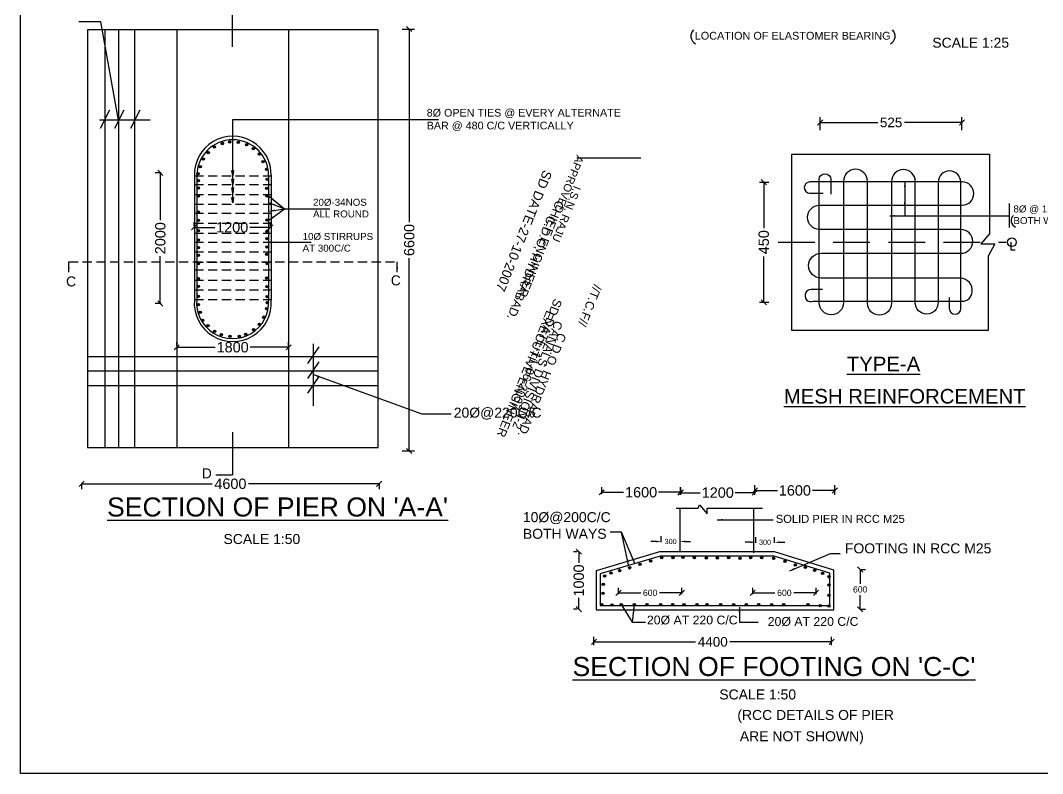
# Model space of a CAD drawing. Header units: inches. Extents: x 19265.7 to 19362, y 19045.1 to 19108.4.
# Drawn here: x 19265.74 to 19301.11, y 19045.12 to 19071.2 of the extents above; entities that cross this region are included whole.
import ezdxf

# ---------------------------------------------------------------- set-up
doc = ezdxf.new("R2010")
doc.units = ezdxf.units.IN
doc.header["$MEASUREMENT"] = 0
doc.linetypes.add('HIDDEN', pattern=[9.525, 6.35, -3.175])
for name, color, linetype in [('DIMENSION', 255, 'Continuous'), ('DRAWING', 2, 'Continuous'), ('HATCH', 7, 'Continuous'), ('TEXT', 255, 'Continuous'), ('TXT', 7, 'Continuous'), ('TXT @ 1', 7, 'Continuous')]:
    doc.layers.add(name, color=color, linetype=linetype)
doc.styles.add('Notes', font='arial.ttf', dxfattribs={"height": 0.1})
doc.styles.get("Standard").update_dxf_attribs({"font": 'arial.ttf'})
doc.dimstyles.get("Standard").update_dxf_attribs({"dimtxt": 0.18, "dimasz": 0.18, "dimexe": 0.18, "dimexo": 0.0625, "dimgap": 0.09, "dimtad": 0, "dimtih": 1, "dimtoh": 1, "dimdec": 4, "dimzin": 0, "dimdsep": 46, "dimtxsty": 'Standard', "dimcen": 0.09, "dimadec": 0, "dimazin": 0, "dimtfac": 1, "dimtdec": 4, "dimtofl": 0, "dimtmove": 0, "dimatfit": 3, "dimfxl": 1, "dimtolj": 1, "dimtzin": 0, "dimarcsym": 0})

# ---------------------------------------------------------------- blocks, each defined once
blk = doc.blocks.new('_Oblique')
at = {"color": 0, "linetype": 'ByBlock', "lineweight": -2}
blk.add_line((-0.5, -0.5), (0.5, 0.5), dxfattribs=at)
blk = doc.blocks.new('*D3')
at = {"layer": 'Defpoints', "color": 0, "transparency": 16777216}
for p in [(19278.89, 19070.898), (19278.89, 19056.289), (19279.199, 19056.289)]:
    blk.add_point(p, dxfattribs=at)
at = {"layer": 'DIMENSION', "color": 0, "lineweight": -2, "transparency": 16777216}
for p, q in [((19278.952, 19070.898), (19279.379, 19070.898)), ((19279.199, 19070.898), (19279.199, 19064.217)), ((19279.199, 19056.289), (19279.199, 19062.97)), ((19278.952, 19056.289), (19279.379, 19056.289))]:
    blk.add_line(p, q, dxfattribs=at)
at = {"layer": 'DIMENSION', "color": 0, "lineweight": -2, "transparency": 16777216, "xscale": 0.18, "yscale": 0.18, "zscale": 0.18}
for p, rotation in [((19279.199, 19070.898), 90), ((19279.199, 19056.289), 270)]:
    blk.add_blockref('_Oblique', p, dxfattribs=dict(at, rotation=rotation))
at = {"layer": 'DIMENSION', "color": 0, "transparency": 16777216, "insert": (19279.199, 19063.593), "char_height": 0.3571, "attachment_point": 5, "rotation": 90}
blk.add_mtext('\\A1;6600', dxfattribs=at)
blk = doc.blocks.new('*D4')
at = {"layer": 'Defpoints', "color": 0, "transparency": 16777216}
for p in [(19267.862, 19055.238), (19278.159, 19055.238), (19278.159, 19055.152)]:
    blk.add_point(p, dxfattribs=at)
at = {"layer": 'DIMENSION', "color": 0, "lineweight": -2, "transparency": 16777216}
for p, q in [((19267.862, 19055.176), (19267.862, 19054.972)), ((19267.862, 19055.152), (19272.381, 19055.152)), ((19278.159, 19055.152), (19273.64, 19055.152)), ((19278.159, 19055.176), (19278.159, 19054.972))]:
    blk.add_line(p, q, dxfattribs=at)
at = {"layer": 'DIMENSION', "color": 0, "lineweight": -2, "transparency": 16777216, "xscale": 0.18, "yscale": 0.18, "zscale": 0.18, "rotation": 180}
blk.add_blockref('_Oblique', (19267.862, 19055.152), dxfattribs=at)
at = {"layer": 'DIMENSION', "color": 0, "lineweight": -2, "transparency": 16777216, "xscale": 0.18, "yscale": 0.18, "zscale": 0.18}
blk.add_blockref('_Oblique', (19278.159, 19055.152), dxfattribs=at)
at = {"layer": 'DIMENSION', "color": 0, "transparency": 16777216, "insert": (19273.01, 19055.152), "char_height": 0.3571, "attachment_point": 5}
blk.add_mtext('\\A1;4600', dxfattribs=at)
blk = doc.blocks.new('*D5')
at = {"layer": 'Defpoints', "color": 0, "transparency": 16777216}
for p in [(19271.751, 19064.013), (19274.393, 19064.031), (19274.393, 19064.013)]:
    blk.add_point(p, dxfattribs=at)
at = {"layer": 'DIMENSION', "color": 0, "lineweight": -2, "transparency": 16777216}
for p, q in [((19271.751, 19064.076), (19271.751, 19064.211)), ((19274.393, 19064.076), (19274.393, 19064.211)), ((19271.751, 19064.031), (19272.466, 19064.031)), ((19274.393, 19064.031), (19273.677, 19064.031))]:
    blk.add_line(p, q, dxfattribs=at)
at = {"layer": 'DIMENSION', "color": 0, "lineweight": -2, "transparency": 16777216, "xscale": 0.18, "yscale": 0.18, "zscale": 0.18, "rotation": 180}
blk.add_blockref('_Oblique', (19271.751, 19064.031), dxfattribs=at)
at = {"layer": 'DIMENSION', "color": 0, "lineweight": -2, "transparency": 16777216, "xscale": 0.18, "yscale": 0.18, "zscale": 0.18}
blk.add_blockref('_Oblique', (19274.393, 19064.031), dxfattribs=at)
at = {"layer": 'DIMENSION', "color": 0, "transparency": 16777216, "insert": (19273.072, 19064.031), "char_height": 0.3571, "attachment_point": 5}
blk.add_mtext('\\A1;1200', dxfattribs=at)
blk = doc.blocks.new('*D6')
at = {"layer": 'Defpoints', "color": 0, "transparency": 16777216}
for p in [(19270.68, 19065.918), (19270.585, 19061.393), (19270.68, 19061.393)]:
    blk.add_point(p, dxfattribs=at)
at = {"layer": 'DIMENSION', "color": 0, "lineweight": -2, "transparency": 16777216}
for p, q in [((19270.618, 19065.918), (19270.405, 19065.918)), ((19270.585, 19065.918), (19270.585, 19064.281)), ((19270.585, 19061.393), (19270.585, 19063.03)), ((19270.618, 19061.393), (19270.405, 19061.393))]:
    blk.add_line(p, q, dxfattribs=at)
at = {"layer": 'DIMENSION', "color": 0, "lineweight": -2, "transparency": 16777216, "xscale": 0.18, "yscale": 0.18, "zscale": 0.18}
for p, rotation in [((19270.585, 19065.918), 90), ((19270.585, 19061.393), 270)]:
    blk.add_blockref('_Oblique', p, dxfattribs=dict(at, rotation=rotation))
at = {"layer": 'DIMENSION', "color": 0, "transparency": 16777216, "insert": (19270.585, 19063.656), "char_height": 0.3571, "attachment_point": 5, "rotation": 90}
blk.add_mtext('\\A1;2000', dxfattribs=at)
blk = doc.blocks.new('*D7')
at = {"layer": 'Defpoints', "color": 0, "transparency": 16777216}
for p in [(19271.152, 19059.879), (19275.025, 19059.879), (19275.025, 19059.879)]:
    blk.add_point(p, dxfattribs=at)
at = {"layer": 'DIMENSION', "color": 0, "lineweight": -2, "transparency": 16777216}
for p, q in [((19271.152, 19059.942), (19271.152, 19060.059)), ((19275.025, 19059.942), (19275.025, 19060.059)), ((19271.152, 19059.879), (19272.482, 19059.879)), ((19275.025, 19059.879), (19273.694, 19059.879))]:
    blk.add_line(p, q, dxfattribs=at)
at = {"layer": 'DIMENSION', "color": 0, "lineweight": -2, "transparency": 16777216, "xscale": 0.18, "yscale": 0.18, "zscale": 0.18, "rotation": 180}
blk.add_blockref('_Oblique', (19271.152, 19059.879), dxfattribs=at)
at = {"layer": 'DIMENSION', "color": 0, "lineweight": -2, "transparency": 16777216, "xscale": 0.18, "yscale": 0.18, "zscale": 0.18}
blk.add_blockref('_Oblique', (19275.025, 19059.879), dxfattribs=at)
at = {"layer": 'DIMENSION', "color": 0, "transparency": 16777216, "insert": (19273.088, 19059.879), "char_height": 0.3571, "attachment_point": 5}
blk.add_mtext('\\A1;1800', dxfattribs=at)
blk = doc.blocks.new('*D19')
at = {"layer": 'Defpoints', "color": 0, "transparency": 16777216}
for p in [(19285.859, 19054.727), (19288.585, 19054.858), (19288.585, 19054.727)]:
    blk.add_point(p, dxfattribs=at)
at = {"layer": 'DIMENSION', "color": 0, "lineweight": -2, "transparency": 16777216}
for p, q in [((19285.859, 19054.789), (19285.859, 19055.038)), ((19288.585, 19054.789), (19288.585, 19055.038)), ((19285.859, 19054.858), (19286.616, 19054.858)), ((19288.585, 19054.858), (19287.828, 19054.858))]:
    blk.add_line(p, q, dxfattribs=at)
at = {"layer": 'DIMENSION', "color": 0, "lineweight": -2, "transparency": 16777216, "xscale": 0.18, "yscale": 0.18, "zscale": 0.18, "rotation": 180}
blk.add_blockref('_Oblique', (19285.859, 19054.858), dxfattribs=at)
at = {"layer": 'DIMENSION', "color": 0, "lineweight": -2, "transparency": 16777216, "xscale": 0.18, "yscale": 0.18, "zscale": 0.18}
blk.add_blockref('_Oblique', (19288.585, 19054.858), dxfattribs=at)
at = {"layer": 'DIMENSION', "color": 0, "transparency": 16777216, "insert": (19287.222, 19054.858), "char_height": 0.3571, "attachment_point": 5}
blk.add_mtext('\\A1;1600', dxfattribs=at)
blk = doc.blocks.new('*D20')
at = {"layer": 'Defpoints', "color": 0, "transparency": 16777216}
for p in [(19288.591, 19054.705), (19291.159, 19054.846), (19291.159, 19054.705)]:
    blk.add_point(p, dxfattribs=at)
at = {"layer": 'DIMENSION', "color": 0, "lineweight": -2, "transparency": 16777216}
for p, q in [((19288.591, 19054.767), (19288.591, 19055.026)), ((19291.159, 19054.767), (19291.159, 19055.026)), ((19288.591, 19054.846), (19289.269, 19054.846)), ((19291.159, 19054.846), (19290.481, 19054.846))]:
    blk.add_line(p, q, dxfattribs=at)
at = {"layer": 'DIMENSION', "color": 0, "lineweight": -2, "transparency": 16777216, "xscale": 0.18, "yscale": 0.18, "zscale": 0.18, "rotation": 180}
blk.add_blockref('_Oblique', (19288.591, 19054.846), dxfattribs=at)
at = {"layer": 'DIMENSION', "color": 0, "lineweight": -2, "transparency": 16777216, "xscale": 0.18, "yscale": 0.18, "zscale": 0.18}
blk.add_blockref('_Oblique', (19291.159, 19054.846), dxfattribs=at)
at = {"layer": 'DIMENSION', "color": 0, "transparency": 16777216, "insert": (19289.875, 19054.846), "char_height": 0.3571, "attachment_point": 5}
blk.add_mtext('\\A1;1200', dxfattribs=at)
blk = doc.blocks.new('*D21')
at = {"layer": 'Defpoints', "color": 0, "transparency": 16777216}
for p in [(19291.159, 19054.708), (19293.927, 19054.922), (19293.927, 19054.708)]:
    blk.add_point(p, dxfattribs=at)
at = {"layer": 'DIMENSION', "color": 0, "lineweight": -2, "transparency": 16777216}
for p, q in [((19291.159, 19054.77), (19291.159, 19055.102)), ((19293.927, 19054.77), (19293.927, 19055.102)), ((19291.159, 19054.922), (19291.937, 19054.922)), ((19293.927, 19054.922), (19293.148, 19054.922))]:
    blk.add_line(p, q, dxfattribs=at)
at = {"layer": 'DIMENSION', "color": 0, "lineweight": -2, "transparency": 16777216, "xscale": 0.18, "yscale": 0.18, "zscale": 0.18, "rotation": 180}
blk.add_blockref('_Oblique', (19291.159, 19054.922), dxfattribs=at)
at = {"layer": 'DIMENSION', "color": 0, "lineweight": -2, "transparency": 16777216, "xscale": 0.18, "yscale": 0.18, "zscale": 0.18}
blk.add_blockref('_Oblique', (19293.927, 19054.922), dxfattribs=at)
at = {"layer": 'DIMENSION', "color": 0, "transparency": 16777216, "insert": (19292.543, 19054.922), "char_height": 0.3571, "attachment_point": 5}
blk.add_mtext('\\A1;1600', dxfattribs=at)
blk = doc.blocks.new('*D22')
at = {"layer": 'Defpoints', "color": 0, "transparency": 16777216}
for p in [(19287.919, 19053.07), (19288.569, 19053.156), (19288.569, 19053.07)]:
    blk.add_point(p, dxfattribs=at)
at = {"layer": 'DIMENSION', "color": 0, "lineweight": -2, "transparency": 16777216}
for p, q in [((19287.919, 19053.133), (19287.919, 19053.336)), ((19288.569, 19053.133), (19288.569, 19053.336)), ((19287.739, 19053.156), (19287.559, 19053.156)), ((19288.749, 19053.156), (19288.929, 19053.156))]:
    blk.add_line(p, q, dxfattribs=at)
at = {"layer": 'DIMENSION', "color": 0, "transparency": 16777216}
for points in [[(19287.739, 19053.186), (19287.739, 19053.126), (19287.919, 19053.156)], [(19288.749, 19053.186), (19288.749, 19053.126), (19288.569, 19053.156)]]:
    blk.add_solid(points, dxfattribs=at)
at = {"layer": 'DIMENSION', "color": 0, "transparency": 16777216, "insert": (19288.244, 19053.156), "char_height": 0.18, "attachment_point": 5}
blk.add_mtext('\\A1;300', dxfattribs=at)
blk = doc.blocks.new('*D23')
at = {"layer": 'Defpoints', "color": 0, "transparency": 16777216}
for p in [(19291.188, 19053.043), (19291.837, 19053.129), (19291.837, 19053.043)]:
    blk.add_point(p, dxfattribs=at)
at = {"layer": 'DIMENSION', "color": 0, "lineweight": -2, "transparency": 16777216}
for p, q in [((19291.188, 19053.105), (19291.188, 19053.309)), ((19291.837, 19053.105), (19291.837, 19053.309)), ((19291.008, 19053.129), (19290.828, 19053.129)), ((19292.017, 19053.129), (19292.197, 19053.129))]:
    blk.add_line(p, q, dxfattribs=at)
at = {"layer": 'DIMENSION', "color": 0, "transparency": 16777216}
for points in [[(19291.008, 19053.159), (19291.008, 19053.099), (19291.188, 19053.129)], [(19292.017, 19053.159), (19292.017, 19053.099), (19291.837, 19053.129)]]:
    blk.add_solid(points, dxfattribs=at)
at = {"layer": 'DIMENSION', "color": 0, "transparency": 16777216, "insert": (19291.512, 19053.129), "char_height": 0.18, "attachment_point": 5}
blk.add_mtext('\\A1;300', dxfattribs=at)
blk = doc.blocks.new('*D24')
at = {"layer": 'Defpoints', "color": 0, "transparency": 16777216}
for p in [(19286.439, 19051.265), (19288.629, 19051.377), (19288.629, 19051.265)]:
    blk.add_point(p, dxfattribs=at)
at = {"layer": 'DIMENSION', "color": 0, "lineweight": -2, "transparency": 16777216}
for p, q in [((19286.439, 19051.327), (19286.439, 19051.557)), ((19288.629, 19051.327), (19288.629, 19051.557)), ((19286.439, 19051.377), (19287.207, 19051.377)), ((19288.629, 19051.377), (19287.861, 19051.377))]:
    blk.add_line(p, q, dxfattribs=at)
at = {"layer": 'DIMENSION', "color": 0, "lineweight": -2, "transparency": 16777216, "xscale": 0.18, "yscale": 0.18, "zscale": 0.18, "rotation": 180}
blk.add_blockref('_Oblique', (19286.439, 19051.377), dxfattribs=at)
at = {"layer": 'DIMENSION', "color": 0, "lineweight": -2, "transparency": 16777216, "xscale": 0.18, "yscale": 0.18, "zscale": 0.18}
blk.add_blockref('_Oblique', (19288.629, 19051.377), dxfattribs=at)
at = {"layer": 'DIMENSION', "color": 0, "transparency": 16777216, "insert": (19287.534, 19051.377), "char_height": 0.2143, "attachment_point": 5}
blk.add_mtext('\\A1;600', dxfattribs=at)
blk = doc.blocks.new('*D25')
at = {"layer": 'Defpoints', "color": 0, "transparency": 16777216}
for p in [(19285.591, 19049.505), (19293.814, 19049.68), (19293.814, 19049.505)]:
    blk.add_point(p, dxfattribs=at)
at = {"layer": 'DIMENSION', "color": 0, "lineweight": -2, "transparency": 16777216}
for p, q in [((19285.591, 19049.567), (19285.591, 19049.86)), ((19293.814, 19049.567), (19293.814, 19049.86)), ((19285.591, 19049.68), (19289.108, 19049.68)), ((19293.814, 19049.68), (19290.296, 19049.68))]:
    blk.add_line(p, q, dxfattribs=at)
at = {"layer": 'DIMENSION', "color": 0, "lineweight": -2, "transparency": 16777216, "xscale": 0.18, "yscale": 0.18, "zscale": 0.18, "rotation": 180}
blk.add_blockref('_Oblique', (19285.591, 19049.68), dxfattribs=at)
at = {"layer": 'DIMENSION', "color": 0, "lineweight": -2, "transparency": 16777216, "xscale": 0.18, "yscale": 0.18, "zscale": 0.18}
blk.add_blockref('_Oblique', (19293.814, 19049.68), dxfattribs=at)
at = {"layer": 'DIMENSION', "color": 0, "transparency": 16777216, "insert": (19289.702, 19049.68), "char_height": 0.3333, "attachment_point": 5}
blk.add_mtext('\\A1;4400', dxfattribs=at)
blk = doc.blocks.new('*D26')
at = {"layer": 'Defpoints', "color": 0, "transparency": 16777216}
for p in [(19291.084, 19051.265), (19293.274, 19051.377), (19293.274, 19051.265)]:
    blk.add_point(p, dxfattribs=at)
at = {"layer": 'DIMENSION', "color": 0, "lineweight": -2, "transparency": 16777216}
for p, q in [((19291.084, 19051.327), (19291.084, 19051.557)), ((19293.274, 19051.327), (19293.274, 19051.557)), ((19291.084, 19051.377), (19291.852, 19051.377)), ((19293.274, 19051.377), (19292.506, 19051.377))]:
    blk.add_line(p, q, dxfattribs=at)
at = {"layer": 'DIMENSION', "color": 0, "lineweight": -2, "transparency": 16777216, "xscale": 0.18, "yscale": 0.18, "zscale": 0.18, "rotation": 180}
blk.add_blockref('_Oblique', (19291.084, 19051.377), dxfattribs=at)
at = {"layer": 'DIMENSION', "color": 0, "lineweight": -2, "transparency": 16777216, "xscale": 0.18, "yscale": 0.18, "zscale": 0.18}
blk.add_blockref('_Oblique', (19293.274, 19051.377), dxfattribs=at)
at = {"layer": 'DIMENSION', "color": 0, "transparency": 16777216, "insert": (19292.179, 19051.377), "char_height": 0.2143, "attachment_point": 5}
blk.add_mtext('\\A1;600', dxfattribs=at)
blk = doc.blocks.new('*D27')
at = {"layer": 'Defpoints', "color": 0, "transparency": 16777216}
for p in [(19285.07, 19052.803), (19285.066, 19050.81), (19285.07, 19050.81)]:
    blk.add_point(p, dxfattribs=at)
at = {"layer": 'DIMENSION', "color": 0, "lineweight": -2, "transparency": 16777216}
for p, q in [((19285.008, 19052.803), (19284.886, 19052.803)), ((19285.066, 19052.803), (19285.066, 19052.412)), ((19285.066, 19050.81), (19285.066, 19051.2)), ((19285.008, 19050.81), (19284.886, 19050.81))]:
    blk.add_line(p, q, dxfattribs=at)
at = {"layer": 'DIMENSION', "color": 0, "lineweight": -2, "transparency": 16777216, "xscale": 0.18, "yscale": 0.18, "zscale": 0.18}
for p, rotation in [((19285.066, 19052.803), 90), ((19285.066, 19050.81), 270)]:
    blk.add_blockref('_Oblique', p, dxfattribs=dict(at, rotation=rotation))
at = {"layer": 'DIMENSION', "color": 0, "transparency": 16777216, "insert": (19285.066, 19051.806), "char_height": 0.3571, "attachment_point": 5, "rotation": 90}
blk.add_mtext('\\A1;1000', dxfattribs=at)
blk = doc.blocks.new('*D28')
at = {"layer": 'Defpoints', "color": 0, "transparency": 16777216}
for p in [(19298.324, 19067.663), (19293.421, 19067.34), (19298.324, 19067.34)]:
    blk.add_point(p, dxfattribs=at)
at = {"layer": 'DIMENSION', "color": 0, "lineweight": -2, "transparency": 16777216}
for p, q in [((19293.421, 19067.402), (19293.421, 19067.843)), ((19298.324, 19067.402), (19298.324, 19067.843)), ((19293.421, 19067.663), (19295.413, 19067.663)), ((19298.324, 19067.663), (19296.332, 19067.663))]:
    blk.add_line(p, q, dxfattribs=at)
at = {"layer": 'DIMENSION', "color": 0, "lineweight": -2, "transparency": 16777216, "xscale": 0.18, "yscale": 0.18, "zscale": 0.18, "rotation": 180}
blk.add_blockref('_Oblique', (19293.421, 19067.663), dxfattribs=at)
at = {"layer": 'DIMENSION', "color": 0, "lineweight": -2, "transparency": 16777216, "xscale": 0.18, "yscale": 0.18, "zscale": 0.18}
blk.add_blockref('_Oblique', (19298.324, 19067.663), dxfattribs=at)
at = {"layer": 'DIMENSION', "color": 0, "transparency": 16777216, "insert": (19295.873, 19067.663), "char_height": 0.3333, "attachment_point": 5}
blk.add_mtext('\\A1;525', dxfattribs=at)
blk = doc.blocks.new('*D29')
at = {"layer": 'Defpoints', "color": 0, "transparency": 16777216}
for p in [(19291.261, 19065.599), (19291.261, 19061.436), (19291.466, 19061.436)]:
    blk.add_point(p, dxfattribs=at)
at = {"layer": 'DIMENSION', "color": 0, "lineweight": -2, "transparency": 16777216}
for p, q in [((19291.324, 19065.599), (19291.646, 19065.599)), ((19291.466, 19065.599), (19291.466, 19064.009)), ((19291.466, 19061.436), (19291.466, 19063.027)), ((19291.324, 19061.436), (19291.646, 19061.436))]:
    blk.add_line(p, q, dxfattribs=at)
at = {"layer": 'DIMENSION', "color": 0, "lineweight": -2, "transparency": 16777216, "xscale": 0.18, "yscale": 0.18, "zscale": 0.18}
for p, rotation in [((19291.466, 19065.599), 90), ((19291.466, 19061.436), 270)]:
    blk.add_blockref('_Oblique', p, dxfattribs=dict(at, rotation=rotation))
at = {"layer": 'DIMENSION', "color": 0, "transparency": 16777216, "insert": (19291.466, 19063.518), "char_height": 0.3571, "attachment_point": 5, "rotation": 90}
blk.add_mtext('\\A1;450', dxfattribs=at)
blk = doc.blocks.new('*D135')
at = {"layer": 'Defpoints', "color": 0, "transparency": 16777216}
for p in [(19294.776, 19052.184), (19294.776, 19050.808), (19294.803, 19050.808)]:
    blk.add_point(p, dxfattribs=at)
at = {"layer": 'DIMENSION', "color": 0, "lineweight": -2, "transparency": 16777216}
for p, q in [((19294.803, 19052.184), (19294.803, 19051.695)), ((19294.839, 19052.184), (19294.983, 19052.184)), ((19294.803, 19050.808), (19294.803, 19051.296)), ((19294.839, 19050.808), (19294.983, 19050.808))]:
    blk.add_line(p, q, dxfattribs=at)
at = {"layer": 'DIMENSION', "color": 0, "lineweight": -2, "transparency": 16777216, "xscale": 0.18, "yscale": 0.18, "zscale": 0.18}
for p, rotation in [((19294.803, 19052.184), 90), ((19294.803, 19050.808), 270)]:
    blk.add_blockref('_Oblique', p, dxfattribs=dict(at, rotation=rotation))
at = {"layer": 'DIMENSION', "color": 0, "transparency": 16777216, "insert": (19294.803, 19051.496), "char_height": 0.2143, "attachment_point": 5}
blk.add_mtext('\\A1;600', dxfattribs=at)

msp = doc.modelspace()

# ---------------------------------------------------------------- hatches: boundary and pattern name
at = {"layer": 'DRAWING'}
h = msp.add_hatch(color=256, dxfattribs=at)
h.paths.add_polyline_path([(19273.06232, 19066.01998), (19273.12178, 19066.01998), (19273.09112, 19065.83791), (19273.06138, 19066.0171)])
h.paths.add_polyline_path([(19273.06232, 19065.69924), (19273.12178, 19065.69924), (19273.09112, 19065.51717), (19273.06138, 19065.69636)])
h.paths.add_polyline_path([(19273.06232, 19065.40095), (19273.12178, 19065.40095), (19273.09112, 19065.21888), (19273.06138, 19065.39807)])
at = {"layer": 'HATCH'}
for points in [[(19273.02968, 19066.98993, 1), (19272.94798, 19066.98993, 1)], [(19273.32402, 19066.97942, 1), (19273.24232, 19066.97942, 1)], [(19272.28225, 19066.62225, 1), (19272.20054, 19066.62225, 1)], [(19272.49506, 19066.815, 1), (19272.41335, 19066.815, 1)], [(19272.77212, 19066.93479, 1), (19272.69042, 19066.93479, 1)], [(19273.60989, 19066.89361, 1), (19273.52819, 19066.89361, 1)], [(19273.84009, 19066.75797, 1), (19273.75838, 19066.75797, 1)], [(19272.10856, 19066.3961, 1), (19272.02685, 19066.3961, 1)], [(19274.05659, 19066.56857, 1), (19273.97488, 19066.56857, 1)], [(19274.17768, 19066.30651, 1), (19274.09598, 19066.30651, 1)], [(19272.00924, 19066.12913, 1), (19271.92753, 19066.12913, 1)], [(19274.30435, 19066.04074, 1), (19274.22264, 19066.04074, 1)], [(19271.93438, 19065.8875, 1), (19271.85267, 19065.8875, 1)], [(19271.93997, 19065.65172, 1), (19271.85827, 19065.65172, 1)], [(19274.32293, 19065.68951, 1), (19274.24123, 19065.68951, 1)], [(19271.93997, 19065.38955, 1), (19271.85827, 19065.38955, 1)], [(19274.30618, 19065.38178, 1), (19274.22447, 19065.38178, 1)], [(19271.93997, 19065.1155, 1), (19271.85827, 19065.1155, 1)], [(19274.31624, 19065.12087, 1), (19274.23453, 19065.12087, 1)], [(19271.93997, 19064.56345, 1), (19271.85827, 19064.56345, 1)], [(19271.93997, 19064.27308, 1), (19271.85827, 19064.27308, 1)], [(19274.3124, 19064.28586, 1), (19274.23069, 19064.28586, 1)], [(19271.93997, 19063.91819, 1), (19271.85827, 19063.91819, 1)], [(19274.32021, 19063.89928, 1), (19274.23851, 19063.89928, 1)], [(19271.93997, 19063.59215, 1), (19271.85827, 19063.59215, 1)], [(19274.32027, 19063.64181, 1), (19274.23856, 19063.64181, 1)], [(19271.93997, 19063.33277, 1), (19271.85827, 19063.33277, 1)], [(19274.31046, 19063.09815, 1), (19274.22876, 19063.09815, 1)], [(19274.31982, 19063.35171, 1), (19274.23812, 19063.35171, 1)], [(19271.93997, 19063.06322, 1), (19271.85827, 19063.06322, 1)], [(19271.93997, 19062.77146, 1), (19271.85827, 19062.77146, 1)], [(19274.32576, 19062.77433, 1), (19274.24405, 19062.77433, 1)], [(19271.93997, 19062.25955, 1), (19271.85827, 19062.25955, 1)], [(19274.30074, 19062.27778, 1), (19274.21903, 19062.27778, 1)], [(19271.93997, 19061.98582, 1), (19271.85827, 19061.98582, 1)], [(19274.32144, 19061.98124, 1), (19274.23974, 19061.98124, 1)], [(19271.93997, 19061.64362, 1), (19271.85827, 19061.64362, 1)], [(19271.93997, 19061.3567, 1), (19271.85827, 19061.3567, 1)], [(19274.32322, 19061.63085, 1), (19274.24151, 19061.63085, 1)], [(19274.32667, 19061.41944, 1), (19274.24496, 19061.41944, 1)], [(19272.00532, 19061.09219, 1), (19271.92361, 19061.09219, 1)], [(19274.30239, 19061.21496, 1), (19274.22068, 19061.21496, 1)], [(19272.09189, 19060.81751, 1), (19272.01018, 19060.81751, 1)], [(19272.27699, 19060.62598, 1), (19272.19529, 19060.62598, 1)], [(19274.05557, 19060.67883, 1), (19273.97386, 19060.67883, 1)], [(19274.20468, 19060.92211, 1), (19274.12298, 19060.92211, 1)], [(19272.50173, 19060.43667, 1), (19272.42002, 19060.43667, 1)], [(19272.73242, 19060.31718, 1), (19272.65071, 19060.31718, 1)], [(19273.03512, 19060.25794, 1), (19272.95341, 19060.25794, 1)], [(19273.35654, 19060.26106, 1), (19273.27483, 19060.26106, 1)], [(19273.58436, 19060.32964, 1), (19273.50265, 19060.32964, 1)], [(19273.85274, 19060.48864, 1), (19273.77103, 19060.48864, 1)], [(19287.59476, 19052.47687, 1), (19287.51306, 19052.47687, 1)], [(19287.97525, 19052.60101, 1), (19287.89355, 19052.60101, 1)], [(19288.36512, 19052.59263, 1), (19288.28342, 19052.59263, 1)], [(19288.71728, 19052.6052, 1), (19288.63557, 19052.6052, 1)], [(19289.10715, 19052.59263, 1), (19289.02544, 19052.59263, 1)], [(19289.51799, 19052.58846, 1), (19289.43628, 19052.58846, 1)], [(19289.89662, 19052.5873, 1), (19289.81491, 19052.5873, 1)], [(19290.2941, 19052.59675, 1), (19290.21239, 19052.59675, 1)], [(19290.68682, 19052.57784, 1), (19290.60511, 19052.57784, 1)], [(19291.05115, 19052.59675, 1), (19290.96944, 19052.59675, 1)], [(19291.43917, 19052.59203, 1), (19291.35746, 19052.59203, 1)], [(19291.84713, 19052.56826, 1), (19291.76542, 19052.56826, 1)], [(19286.51802, 19052.15131, 1), (19286.43631, 19052.15131, 1)], [(19286.86343, 19052.24407, 1), (19286.78172, 19052.24407, 1)], [(19287.22742, 19052.37023, 1), (19287.14572, 19052.37023, 1)], [(19292.23912, 19052.46977, 1), (19292.15741, 19052.46977, 1)], [(19292.59626, 19052.34341, 1), (19292.51456, 19052.34341, 1)], [(19292.94698, 19052.26429, 1), (19292.86527, 19052.26429, 1)], [(19293.26375, 19052.15503, 1), (19293.18204, 19052.15503, 1)], [(19285.99757, 19051.95593, 1), (19285.91586, 19051.95593, 1)], [(19286.2235, 19052.0688, 1), (19286.14179, 19052.0688, 1)], [(19293.53973, 19052.05503, 1), (19293.45803, 19052.05503, 1)], [(19293.76967, 19051.93241, 1), (19293.68797, 19051.93241, 1)], [(19285.95005, 19051.67621, 1), (19285.86834, 19051.67621, 1)], [(19293.76967, 19051.64688, 1), (19293.68797, 19051.64688, 1)], [(19285.94558, 19051.36299, 1), (19285.86387, 19051.36299, 1)], [(19293.76967, 19051.29339, 1), (19293.68797, 19051.29339, 1)], [(19285.89923, 19050.97152, 1), (19285.81753, 19050.97152, 1)], [(19286.25494, 19050.96024, 1), (19286.17324, 19050.96024, 1)], [(19286.57296, 19050.97019, 1), (19286.49126, 19050.97019, 1)], [(19287.02588, 19050.97019, 1), (19286.94417, 19050.97019, 1)], [(19287.46518, 19050.97019, 1), (19287.38347, 19050.97019, 1)], [(19287.93733, 19050.97019, 1), (19287.85562, 19050.97019, 1)], [(19288.35078, 19050.97019, 1), (19288.26907, 19050.97019, 1)], [(19288.74645, 19050.97019, 1), (19288.66475, 19050.97019, 1)], [(19289.19124, 19050.97019, 1), (19289.10954, 19050.97019, 1)], [(19289.54476, 19050.97019, 1), (19289.46305, 19050.97019, 1)], [(19290.02057, 19050.97019, 1), (19289.93886, 19050.97019, 1)], [(19290.46543, 19050.97019, 1), (19290.38373, 19050.97019, 1)], [(19290.90737, 19050.97019, 1), (19290.82567, 19050.97019, 1)], [(19291.33577, 19050.97019, 1), (19291.25407, 19050.97019, 1)], [(19291.78116, 19050.97019, 1), (19291.69945, 19050.97019, 1)], [(19292.20018, 19050.97019, 1), (19292.11847, 19050.97019, 1)], [(19293.04195, 19050.97019, 1), (19292.96024, 19050.97019, 1)], [(19293.4636, 19050.93909, 1), (19293.38189, 19050.93909, 1)], [(19293.76967, 19050.92631, 1), (19293.68797, 19050.92631, 1)]]:
    msp.add_hatch(color=256, dxfattribs=at).paths.add_polyline_path(points)

# ---------------------------------------------------------------- linework, layer by layer
at = {"layer": 'DIMENSION'}
for points in [[(19273.08562, 19070.27598), (19273.08562, 19071.75239)], [(19274.88244, 19064.6701), (19276.45382, 19064.6701)], [(19300.01605, 19063.51866), (19300.01605, 19063.25402), (19300.1606, 19063.25402)], [(19273.08562, 19056.9381), (19273.08562, 19055.46169)]]:
    msp.add_lwpolyline(points, dxfattribs=at)
msp.add_circle((19300.05299, 19063.51616), 0.15215, dxfattribs=at)
for centre, radius, start, end in [((19289.24807, 19070.65199), 0.30311, 133.604415, 241.181654), ((19295.70913, 19070.65199), 0.30311, 298.818346, 46.395585), ((19300.261, 19064.26609), 0.23617, 130.344503, 250.667672)]:
    msp.add_arc(centre, radius, start, end, dxfattribs=at)
at = {"layer": 'DRAWING', "linetype": 'HIDDEN', "ltscale": 0.2}
msp.add_line((19291.96724, 19063.51993), (19299.85804, 19063.51993), dxfattribs=at)
at = {"layer": 'DRAWING'}
for points in [[(19361.94423, 19045.12123), (19265.7442, 19045.12123), (19265.7442, 19108.4331), (19361.94423, 19108.4331)], [(19268.06345, 19056.40528), (19278.12797, 19056.40528), (19278.12797, 19070.86643), (19268.06345, 19070.86643), (19268.06345, 19056.40528)], [(19273.06251, 19066.00444), (19273.12198, 19066.00444), (19273.09132, 19065.82238), (19273.06157, 19066.00157)], [(19273.06232, 19065.69924), (19273.12178, 19065.69924), (19273.09112, 19065.51717), (19273.06138, 19065.69636)], [(19273.06251, 19065.40228), (19273.12198, 19065.40228), (19273.09132, 19065.22022), (19273.06157, 19065.39941)], [(19273.06251, 19065.06832), (19273.12198, 19065.06832), (19273.09132, 19064.88626), (19273.06157, 19065.06544)], [(19285.66786, 19050.79479), (19293.89025, 19050.79479), (19293.89025, 19052.16061), (19291.84353, 19052.79395), (19287.85968, 19052.79395), (19285.66786, 19052.14347), (19285.66786, 19050.79479)], [(19285.80963, 19050.93656), (19293.74848, 19050.93656), (19293.74848, 19052.05608), (19291.82209, 19052.65219), (19287.88027, 19052.65219), (19285.80963, 19052.03766)]]:
    msp.add_lwpolyline(points, close=True, dxfattribs=at)
for points in [[(19268.66404, 19070.86643), (19268.66404, 19056.40528)], [(19269.14017, 19070.86643), (19269.14017, 19056.40528)], [(19269.69583, 19070.86643), (19269.69583, 19056.40528)], [(19271.15194, 19070.86643), (19271.15194, 19056.40528)], [(19275.02471, 19070.86643), (19275.02471, 19056.40528)], [(19268.51354, 19067.46257), (19268.83318, 19068.10595)], [(19269.01, 19067.46257), (19269.32964, 19068.10595)], [(19269.56506, 19067.46257), (19269.8847, 19068.10595)], [(19268.47564, 19067.74934), (19270.22899, 19067.74934)], [(19299.27214, 19066.56632), (19299.27214, 19063.80311), (19298.97869, 19063.45551), (19299.45824, 19063.45551), (19299.23643, 19063.03209), (19299.23643, 19060.46454), (19292.43725, 19060.46454), (19292.43725, 19066.56482), (19299.27214, 19066.56482)], [(19271.76195, 19065.82378), (19271.76195, 19061.51124)], [(19271.84985, 19065.82378), (19271.84985, 19061.51124)], [(19274.33239, 19065.82378), (19274.33239, 19061.51124)], [(19274.4203, 19065.82378), (19274.4203, 19061.51124)], [(19299.95867, 19064.85717), (19299.95867, 19064.02094)], [(19275.87777, 19060.0013), (19275.87777, 19057.84954)], [(19275.68856, 19059.31649), (19276.08198, 19059.89269)], [(19268.06345, 19059.56398), (19278.12797, 19059.56398)], [(19275.68856, 19058.79585), (19276.08198, 19059.37205)], [(19268.06345, 19059.06781), (19278.12797, 19059.06781)], [(19268.06345, 19058.56035), (19278.12797, 19058.56035)], [(19275.68856, 19058.29274), (19276.08198, 19058.86894)], [(19288.43241, 19054.30454), (19289.19736, 19054.30454), (19289.23701, 19054.41993), (19289.50265, 19054.11495), (19289.51057, 19054.30902), (19291.418, 19054.30902)], [(19288.57272, 19052.79843), (19288.57272, 19054.30527)], [(19291.128, 19052.76623), (19291.128, 19054.28909)]]:
    msp.add_lwpolyline(points, dxfattribs=at)
for points in [[(19297.88552, 19061.60829), (19297.88552, 19061.22285, 1), (19298.28695, 19061.22285), (19298.28695, 19065.59206, 1), (19297.50208, 19065.59206), (19297.50208, 19061.42466, -1), (19296.71068, 19061.42466), (19296.71068, 19065.61971, 1), (19295.88428, 19065.61971), (19295.88428, 19061.40376, -1), (19295.05537, 19061.40376), (19295.05537, 19065.62443, 1), (19294.22304, 19065.62443), (19294.22304, 19061.42514, -1), (19293.38145, 19061.42514), (19293.38145, 19065.68613, -1), (19293.78591, 19065.68613), (19293.78591, 19065.18098)], [(19293.49808, 19061.88012), (19293.10269, 19061.88012, 1.18702833), (19293.17308, 19061.47157), (19298.32752, 19061.47157, 0.39098415), (19298.68236, 19061.79913, 0.40765309), (19298.28494, 19062.27654), (19293.44795, 19062.27654, -1), (19293.44795, 19063.1343), (19298.28549, 19063.1343, 1), (19298.28549, 19063.95725), (19293.4031, 19063.95725, -1), (19293.4031, 19064.80059), (19298.33481, 19064.80059, 1), (19298.33481, 19065.60225), (19293.38124, 19065.60225), (19293.06422, 19065.60225, 1), (19293.06422, 19065.21248), (19293.52174, 19065.21248)]]:
    msp.add_lwpolyline(points, format="xyb", dxfattribs=at)
at = {"layer": 'DRAWING', "linetype": 'HIDDEN', "ltscale": 0.05}
for points in [[(19271.76195, 19065.82099), (19274.4203, 19065.82099)], [(19271.76195, 19065.51717), (19274.4203, 19065.51717)], [(19271.76195, 19065.17351), (19274.4203, 19065.17351)], [(19271.76195, 19064.83754), (19274.4203, 19064.83754)], [(19271.76195, 19064.5273), (19274.4203, 19064.5273)], [(19271.76195, 19064.17477), (19274.4203, 19064.17477)], [(19271.76195, 19063.83042), (19274.4203, 19063.83042)], [(19271.76195, 19063.51699), (19274.4203, 19063.51699)], [(19271.76195, 19063.18603), (19274.4203, 19063.18603)], [(19267.41993, 19062.84082), (19278.78335, 19062.84082)], [(19271.76195, 19062.83008), (19274.4203, 19062.83008)], [(19271.76195, 19062.56482), (19274.4203, 19062.56482)], [(19271.76195, 19062.20266), (19274.4203, 19062.20266)], [(19271.76195, 19061.87198), (19274.4203, 19061.87198)], [(19271.76195, 19061.53344), (19274.4203, 19061.53344)]]:
    msp.add_lwpolyline(points, dxfattribs=at)
at = {"layer": 'DRAWING'}
for centre in [(19272.98883, 19066.98993), (19273.28317, 19066.97942), (19272.24139, 19066.62225), (19272.45421, 19066.815), (19272.73127, 19066.93479), (19273.56904, 19066.89361), (19273.79923, 19066.75797), (19272.06771, 19066.3961), (19274.01573, 19066.56857), (19274.13683, 19066.30651), (19271.96838, 19066.12913), (19274.26349, 19066.04074), (19271.89353, 19065.8875), (19271.89912, 19065.65172), (19274.28208, 19065.68951), (19271.89912, 19065.38955), (19274.26532, 19065.38178), (19271.89912, 19065.1155), (19274.27539, 19065.12087), (19271.89912, 19064.56345), (19271.89912, 19064.27308), (19274.27155, 19064.28586), (19271.89912, 19063.91819), (19274.27936, 19063.89928), (19271.89912, 19063.59215), (19274.27941, 19063.64181), (19271.89912, 19063.33277), (19274.26961, 19063.09815), (19274.27897, 19063.35171), (19271.89912, 19063.06322), (19271.89912, 19062.77146), (19274.2849, 19062.77433), (19271.89912, 19062.25955), (19274.25989, 19062.27778), (19271.89912, 19061.98582), (19274.28059, 19061.98124), (19271.89912, 19061.64362), (19271.89912, 19061.3567), (19274.28237, 19061.63085), (19274.28582, 19061.41944), (19271.96446, 19061.09219), (19274.26153, 19061.21496), (19272.05103, 19060.81751), (19272.23614, 19060.62598), (19274.01472, 19060.67883), (19274.16383, 19060.92211), (19272.46087, 19060.43667), (19272.69157, 19060.31718), (19272.99427, 19060.25794), (19273.31569, 19060.26106), (19273.5435, 19060.32964), (19273.81189, 19060.48864), (19287.55391, 19052.47687), (19287.9344, 19052.60101), (19288.32427, 19052.59263), (19288.67643, 19052.6052), (19289.0663, 19052.59263), (19289.47713, 19052.58846), (19289.85576, 19052.5873), (19290.25324, 19052.59675), (19290.64596, 19052.57784), (19291.0103, 19052.59675), (19291.39831, 19052.59203), (19291.80627, 19052.56826), (19286.47716, 19052.15131), (19286.82257, 19052.24407), (19287.18657, 19052.37023), (19292.19826, 19052.46977), (19292.55541, 19052.34341), (19292.90613, 19052.26429), (19293.22289, 19052.15503), (19285.95671, 19051.95593), (19286.18265, 19052.0688), (19293.49888, 19052.05503), (19293.72882, 19051.93241), (19285.90919, 19051.67621), (19293.72882, 19051.64688), (19285.90472, 19051.36299), (19293.72882, 19051.29339), (19285.85838, 19050.97152), (19286.21409, 19050.96024), (19286.53211, 19050.97019), (19286.98503, 19050.97019), (19287.42432, 19050.97019), (19287.89648, 19050.97019), (19288.30993, 19050.97019), (19288.7056, 19050.97019), (19289.15039, 19050.97019), (19289.5039, 19050.97019), (19289.97972, 19050.97019), (19290.42458, 19050.97019), (19290.86652, 19050.97019), (19291.29492, 19050.97019), (19291.74031, 19050.97019), (19292.15932, 19050.97019), (19293.00109, 19050.97019), (19293.42275, 19050.93909), (19293.72882, 19050.92631)]:
    msp.add_circle(centre, 0.04085, dxfattribs=at)
for centre, radius, start, end in [((19273.09112, 19065.8559), 1.32956, 358.615846, 181.384154), ((19273.09112, 19065.82211), 1.24127, 0.077108, 179.922892), ((19273.09112, 19061.41198), 1.33288, 175.728852, 4.271148), ((19273.08694, 19061.42901), 1.24816, 174.947995, 3.777488)]:
    msp.add_arc(centre, radius, start, end, dxfattribs=at)
at = {"layer": 'TXT'}
msp.add_line((19284.99558, 19066.44205), (19287.21527, 19066.44205), dxfattribs=at)

# ---------------------------------------------------------------- texts
at = {"layer": 'TEXT'}
for s, height, p in [('LOCATION OF ELASTOMER BEARING', 0.269568, (19289.07666, 19070.53043)), ('SCALE 1:25', 0.3456, (19297.29888, 19070.25173)), ('%%UTYPE-A', 0.503757, (19294.34002, 19059.05015)), ('%%UMESH REINFORCEMENT', 0.5037566, (19292.16139, 19057.93298)), ('D', 0.3456, (19272.0186, 19055.34132)), ("%%USECTION OF PIER ON 'A-A'", 0.6585053, (19268.74072, 19054.02155)), ('SCALE 1:50', 0.3456, (19272.77069, 19053.0679)), ("%%USECTION OF FOOTING ON 'C-C'", 0.6585053, (19284.84739, 19048.49873)), ('SCALE 1:50', 0.3456, (19289.9277, 19047.68689)), ('(RCC DETAILS OF PIER', 0.3456, (19290.55227, 19046.97787)), ('ARE NOT SHOWN)', 0.3456, (19290.63743, 19046.24049))]:
    msp.add_text(s, height=height, dxfattribs=at).set_placement(p)
at = {"layer": 'TEXT', "attachment_point": 1}
for s, insert, char_height, width in [('{\\fArial|b0|i0|c0|p32;8Ø OPEN TIES @ EVERY ALTERNATE\\PBAR @ 480 C/C VERTICALLY}', (19279.80299, 19068.13248), 0.266112, 7.0380288), ('20{\\fArial|b0|i0|c0|p32;Ø-34NOS\\PALL ROUND}', (19275.8702, 19065.02052), 0.24192, 6.398208), ('{\\fArial|b0|i0|c0|p32;8Ø @ }150C/C\\P{\\fArial|b0|i0|c0|p32;BOTH WAYS}', (19300.1063, 19064.79017), 0.24192, 6.398208), ('10{\\fArial|b0|i0|c0|p32;Ø STIRRUPS\\PAT 300C/C}', (19275.50849, 19063.83593), 0.24192, 6.398208), ('C', (19267.3228, 19062.33094), 0.3456, 1.9336765), ('C', (19278.56027, 19062.36893), 0.3456, 1.9336765), ('20{\\fArial|b0|i0|c0|p32;Ø@220C/C}', (19280.73983, 19057.79034), 0.3456, 1.9336765), ('10{\\fArial|b0|i0|c0|p32;Ø@200C/C\\P}BOTH WAYS', (19283.13058, 19054.17119), 0.3456, 6.1678592), ('SOLID PIER IN RCC M25', (19291.88169, 19054.0781), 0.27648, 4.7980421), ('FOOTING IN RCC M25', (19294.27419, 19053.09091), 0.3456, 5.9975526), ('20{\\fArial|b0|i0|c0|p32;Ø AT 220 C/C}', (19287.42244, 19050.58953), 0.304128, 5.2778463), ('20{\\fArial|b0|i0|c0|p32;Ø AT 220 C/C}', (19291.60364, 19050.53881), 0.304128, 5.2778463)]:
    msp.add_mtext(s, dxfattribs=dict(at, insert=insert, char_height=char_height, width=width))
at = {"layer": 'TXT @ 1', "style": 'Notes'}
for s, height, p in [('APPROVED ', 0.27222, (19284.99477, 19066.54957)), ('SD DATE-27-10-2007', 0.3266646, (19283.84545, 19066.04161)), ('I.S.N. RAJU', 0.2722205, (19284.89731, 19065.49608)), ('CHIEF ENGINEER,', 0.2994425, (19284.2859, 19064.99166)), ('C.D.O, HYDRABAD.', 0.2994425, (19283.99381, 19064.46899)), ('//T.C.F//', 0.299443, (19285.58736, 19062.0821)), ('SD DATE-11-06-2007', 0.2994425, (19284.21919, 19061.58804)), ('EXECUTIVE ENGINEER', 0.2994425, (19283.95459, 19061.17925)), ('CANALS DIVISION-2', 0.2994425, (19284.24323, 19060.82922)), ('C.D.O, HYDRABAD.', 0.2994425, (19284.36472, 19060.40505))]:
    msp.add_text(s, height=height, rotation=248.185399, dxfattribs=at).set_placement(p)

# ---------------------------------------------------------------- dimensions: what is measured, and where the dimension line sits
at = {"layer": 'DIMENSION'}
for base, p1, p2, text, picture, middle in [((19279.19855, 19056.28859), (19278.88955, 19070.89817), (19278.88955, 19056.28859), '6600', '*D3', (19279.19855, 19063.59338)), ((19270.5851, 19061.3933), (19270.68003, 19065.91802), (19270.68003, 19061.3933), '2000', '*D6', (19270.5851, 19063.65566)), ((19291.46588, 19061.43635), (19291.2613, 19065.59946), (19291.2613, 19061.43635), '450', '*D29', (19291.46588, 19063.51791)), ((19285.06572, 19050.80969), (19285.07001, 19052.80294), (19285.07001, 19050.80969), '1000', '*D27', (19285.06572, 19051.80632))]:
    dim = msp.add_linear_dim(base=base, p1=p1, p2=p2, angle=90, text=text, dimstyle='Standard', override={"dimtxt": 0.357143, "dimblk1": 'Oblique', "dimblk2": 'Oblique', "dimsah": 1}, dxfattribs=at)
    dim.commit()
    dim.dimension.update_dxf_attribs({"geometry": picture, "text_midpoint": middle, "text_rotation": 90})
for base, p1, p2, text, override, picture, middle in [((19298.32448, 19067.66296), (19293.42082, 19067.33959), (19298.32448, 19067.33959), '525', {"dimtxt": 0.333333, "dimblk1": 'Oblique', "dimblk2": 'Oblique', "dimsah": 1}, '*D28', (19295.87265, 19067.66296)), ((19274.39251, 19064.03081), (19271.75068, 19064.01326), (19274.39251, 19064.01326), '1200', {"dimtxt": 0.357143, "dimblk1": 'Oblique', "dimblk2": 'Oblique', "dimsah": 1}, '*D5', (19273.0716, 19064.03081)), ((19278.15866, 19055.15165), (19267.86216, 19055.23813), (19278.15866, 19055.23813), '4600', {"dimtxt": 0.357143, "dimblk1": 'Oblique', "dimblk2": 'Oblique', "dimsah": 1}, '*D4', (19273.01041, 19055.15165)), ((19288.58521, 19054.85761), (19285.85872, 19054.72671), (19288.58521, 19054.72671), '1600', {"dimtxt": 0.357143, "dimblk1": 'Oblique', "dimblk2": 'Oblique', "dimsah": 1}, '*D19', (19287.22197, 19054.85761)), ((19291.15853, 19054.84623), (19288.59133, 19054.70484), (19291.15853, 19054.70484), '1200', {"dimtxt": 0.357143, "dimblk1": 'Oblique', "dimblk2": 'Oblique', "dimsah": 1}, '*D20', (19289.87493, 19054.84623)), ((19293.92658, 19054.92197), (19291.15853, 19054.70752), (19293.92658, 19054.70752), '1600', {"dimtxt": 0.357143, "dimblk1": 'Oblique', "dimblk2": 'Oblique', "dimsah": 1}, '*D21', (19292.54256, 19054.92197)), ((19288.62938, 19051.37692), (19286.43945, 19051.26489), (19288.62938, 19051.26489), '600', {"dimtxt": 0.214286, "dimblk1": 'Oblique', "dimblk2": 'Oblique', "dimsah": 1}, '*D24', (19287.53442, 19051.37692)), ((19293.27373, 19051.37692), (19291.0838, 19051.26489), (19293.27373, 19051.26489), '600', {"dimtxt": 0.214286, "dimblk1": 'Oblique', "dimblk2": 'Oblique', "dimsah": 1}, '*D26', (19292.17877, 19051.37692))]:
    dim = msp.add_linear_dim(base=base, p1=p1, p2=p2, text=text, dimstyle='Standard', override=override, dxfattribs=at)
    dim.commit()
    dim.dimension.update_dxf_attribs({"geometry": picture, "text_midpoint": middle})
dim = msp.add_aligned_dim(p1=(19271.15194, 19059.87939), p2=(19275.02471, 19059.87939), distance=0, text='1800', dimstyle='Standard', override={"dimtxt": 0.357143, "dimblk1": 'Oblique', "dimblk2": 'Oblique', "dimsah": 1}, dxfattribs=at)
dim.commit()
dim.dimension.update_dxf_attribs({"geometry": '*D7', "text_midpoint": (19273.08833, 19059.87939)})
for base, p1, p2, picture, middle in [((19288.56887, 19053.1564), (19287.91919, 19053.07049), (19288.56887, 19053.07049), '*D22', (19288.24403, 19053.1564)), ((19291.8372, 19053.12868), (19291.18752, 19053.04277), (19291.8372, 19053.04277), '*D23', (19291.51236, 19053.12868))]:
    dim = msp.add_linear_dim(base=base, p1=p1, p2=p2, text='300', dimstyle='Standard', dxfattribs=at)
    dim.commit()
    dim.dimension.update_dxf_attribs({"geometry": picture, "text_midpoint": middle})
dim = msp.add_linear_dim(base=(19294.80329, 19050.80791), p1=(19294.77603, 19052.1839), p2=(19294.77603, 19050.80791), angle=90, text='600', dimstyle='Standard', override={"dimtxt": 0.214286, "dimblk1": 'Oblique', "dimblk2": 'Oblique', "dimsah": 1}, dxfattribs=at)
dim.commit()
dim.dimension.update_dxf_attribs({"geometry": '*D135', "text_midpoint": (19294.80329, 19051.4959)})
dim = msp.add_linear_dim(base=(19293.81354, 19049.67998), p1=(19285.59115, 19049.50457), p2=(19293.81354, 19049.50457), text='4400', dimstyle='Standard', override={"dimtxt": 0.333333, "dimblk1": 'Oblique', "dimblk2": 'Oblique', "dimsah": 1}, dxfattribs=at)
dim.commit()
dim.dimension.update_dxf_attribs({"geometry": '*D25', "text_midpoint": (19289.70235, 19049.67998), "dimtype": 160})

# ---------------------------------------------------------------- leaders
for points in [[(19269.1354, 19067.74417), (19268.52217, 19071.14552), (19267.76508, 19071.14362)], [(19274.35762, 19065.10473), (19274.88244, 19064.6701)], [(19274.36214, 19064.87628), (19274.88244, 19064.6701)], [(19274.36227, 19064.29696), (19274.88244, 19064.6701)], [(19274.37667, 19064.5946), (19274.88244, 19064.6701)], [(19275.88117, 19058.93428), (19279.63427, 19057.57391), (19280.64803, 19057.57391)], [(19272.50902, 19055.4605), (19273.07992, 19055.4605)], [(19289.85839, 19053.90759), (19291.79575, 19053.90759)], [(19286.79094, 19052.34492), (19286.53834, 19053.47514), (19286.15603, 19053.47514)], [(19287.02174, 19052.37023), (19286.53834, 19053.47514)], [(19292.3632, 19052.14407), (19293.77888, 19052.74388), (19294.10502, 19052.74388)], [(19286.5553, 19050.93656), (19286.91325, 19050.36353)], [(19286.98503, 19050.97019), (19286.91325, 19050.36353), (19287.37929, 19050.36353)], [(19290.62158, 19050.87895), (19290.62158, 19050.3595), (19291.26774, 19050.3595)]]:
    msp.add_leader(points, dimstyle='Standard', override={"dimgap": 0.09, "dimtad": 0}, dxfattribs=at)
at = {"layer": 'DRAWING'}
for points in [[(19273.09066, 19064.88775), (19273.09066, 19067.76049), (19280.20611, 19067.76049)], [(19296.34464, 19065.60661), (19296.34464, 19064.78207)], [(19296.34464, 19065.01326), (19296.34464, 19064.43193)], [(19295.83122, 19064.43193), (19299.96123, 19064.43193)], [(19274.4203, 19063.51699), (19275.80486, 19063.51699)]]:
    msp.add_leader(points, dimstyle='Standard', override={"dimgap": 0.09, "dimtad": 0}, dxfattribs=at)
at = {"layer": 'TEXT'}
for points in [[(19267.41993, 19062.47969), (19267.41993, 19062.84082)], [(19278.78335, 19062.47969), (19278.78335, 19062.84082)]]:
    msp.add_leader(points, dimstyle='Standard', override={"dimgap": 0.09, "dimtad": 0}, dxfattribs=at)

doc.saveas('drawing.dxf')
